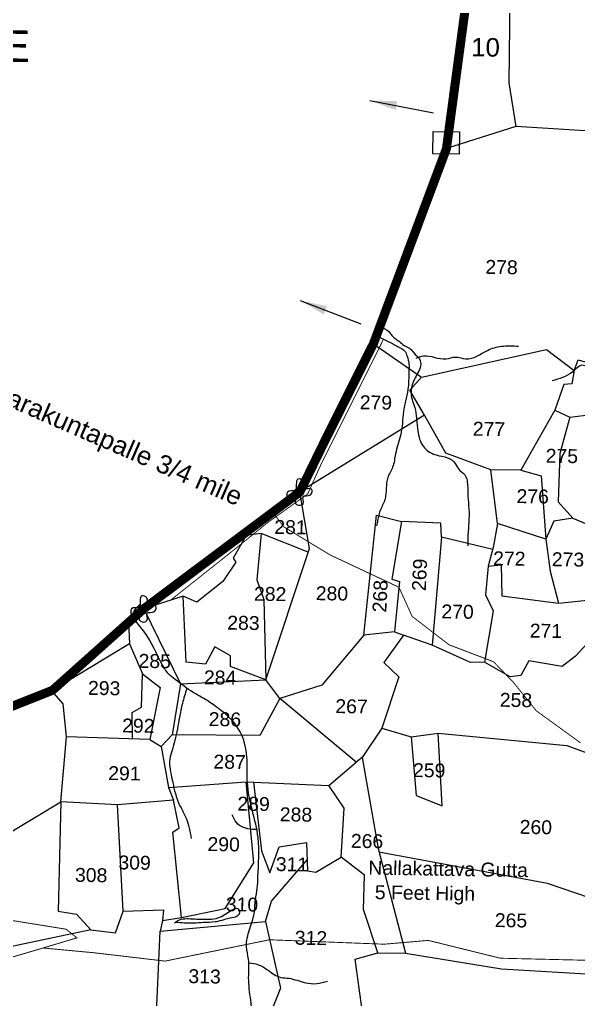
# Model space of a CAD drawing. Header units: feet. Extents: x 793020 to 798207, y 1563925 to 1571484.
# Drawn here: x 794110 to 794729, y 1568240 to 1569325 of the extents above; entities that cross this region are included whole.
import ezdxf
from ezdxf.enums import TextEntityAlignment as Align

# ---------------------------------------------------------------- set-up
doc = ezdxf.new("R2010")
doc.units = ezdxf.units.FT
doc.header["$LTSCALE"] = 15
doc.header["$MEASUREMENT"] = 0
doc.linetypes.add('HIDDEN2', pattern=[0.1875, 0.125, -0.0625])
for name, color, linetype in [('PLOT', 7, 'Continuous'), ('PLOT NO', 7, 'Continuous'), ('ROADS', 6, 'Continuous'), ('TANKS-STREAM', 4, 'Continuous'), ('TEXT', 1, 'Continuous'), ('VILLAGE STONES', 240, 'Continuous')]:
    doc.layers.add(name, color=color, linetype=linetype)
doc.layers.add('VILLAGE BOUNDRY', color=5, linetype='HIDDEN2', lineweight=100)
doc.styles.get("Standard").update_dxf_attribs({"font": 'arial.ttf'})
doc.linetypes.add('DOTS', pattern='A,1e-06,-3,["●",Standard,S=3,R=0,X=-1.25,Y=-1.25],-3', length=6.000001)
doc.dimstyles.get("Standard").update_dxf_attribs({"dimtxt": 0.18, "dimasz": 30, "dimexe": 0.18, "dimexo": 0.0625, "dimgap": 0.09, "dimtad": 0, "dimtih": 1, "dimtoh": 1, "dimdec": 4, "dimzin": 0, "dimdsep": 46, "dimtxsty": 'Standard', "dimcen": 0.09, "dimadec": 0, "dimazin": 0, "dimtfac": 1, "dimtdec": 4, "dimtofl": 0, "dimtmove": 0, "dimatfit": 3, "dimfxl": 1, "dimtolj": 1, "dimtzin": 0, "dimarcsym": 0})

msp = doc.modelspace()

# ---------------------------------------------------------------- linework, layer by layer
at = {"layer": 'PLOT', "lineweight": -2}
for points in [[(794611.8, 1569397.2), (794653.7, 1569412.5), (794825.7, 1569491.9), (794867.5, 1569510.4), (794909.9, 1569522), (794856.4, 1569280.5), (794842.9, 1569195), (794659.7, 1569206.4), (794582.9, 1569181.9)], [(794653.7, 1569412.5), (794651.8, 1569254.8), (794659.7, 1569206.4)], [(794502, 1568965.9), (794555.4, 1568929), (794693.7, 1568959.7), (794724.4, 1568936.5), (794728.9, 1568948.3), (794758.2, 1568939.7), (794762.2, 1568975.5), (794747.4, 1569034.9), (794777.6, 1569086.6), (794783.1, 1569130.8), (794776.4, 1569154.7), (794764.5, 1569159), (794778.8, 1569178), (794787.6, 1569178.8), (794791.5, 1569198.2)], [(794724.4, 1568936.5), (794721.8, 1568921.6), (794712.9, 1568921), (794702.9, 1568892.6), (794665.1, 1568826), (794632, 1568826.5), (794582.3, 1568844.8), (794558.5, 1568886.8), (794542.2, 1568914.7), (794555.4, 1568929)], [(794558.5, 1568886.8), (794420.6, 1568802)], [(794702.9, 1568892.6), (794719.6, 1568884.9), (794743.4, 1568887.6)], [(794719.6, 1568884.9), (794708.6, 1568844.7), (794706.5, 1568791.2), (794722.8, 1568773.1), (794752.7, 1568760.3)], [(794722.8, 1568773.1), (794701.9, 1568769.8), (794692.8, 1568749.8), (794639.5, 1568767.2), (794632, 1568826.5)], [(794665.1, 1568826), (794687.6, 1568819.8), (794692.8, 1568749.8), (794697.6, 1568714.2), (794707.1, 1568678.9), (794746.2, 1568683.1)], [(794746.9, 1568643.1), (794725.9, 1568620.1), (794711.2, 1568608.7), (794674.2, 1568614.9), (794665.2, 1568598.9), (794653.4, 1568597.5), (794624.9, 1568613.5), (794609.7, 1568613.3), (794567, 1568632.6), (794535.3, 1568643.4), (794513.4, 1568613.4), (794530.1, 1568597.4), (794511.4, 1568540.6), (794489.5, 1568508), (794483.1, 1568502.8), (794398.3, 1568573.5), (794382.9, 1568594), (794431.1, 1568739.5), (794420.6, 1568802)], [(794525.4, 1568647.2), (794491.4, 1568643.6), (794505.6, 1568776.3), (794533, 1568769.3)], [(794577.4, 1568752), (794576.6, 1568767.5), (794533, 1568769.3), (794522.5, 1568705.3), (794531, 1568703), (794525.4, 1568647.2), (794535.3, 1568643.4)], [(794639.5, 1568767.2), (794634.7, 1568740.5), (794629.1, 1568719.9), (794643.6, 1568721.5), (794644.4, 1568687), (794707.1, 1568678.9)], [(794361, 1568753.9), (794346.6, 1568728.7), (794349.8, 1568724.3), (794335.2, 1568702.8), (794306.4, 1568680.1), (794291.5, 1568686.6), (794247.9, 1568672.8), (794288.4, 1568589.5), (794279.3, 1568533.1), (794267, 1568520.3)], [(794429.7, 1568735.2), (794377.7, 1568756.1), (794355.3, 1568753.1)], [(794377.7, 1568756.1), (794372.9, 1568704.8), (794380.6, 1568682.8), (794382.9, 1568594)], [(794634.1, 1568738.4), (794577.4, 1568752), (794567, 1568632.6)], [(794629.1, 1568719.9), (794626.3, 1568688), (794634.8, 1568670.3), (794624.9, 1568613.5)], [(794382.9, 1568594), (794343.7, 1568608.9), (794343.9, 1568620.6), (794326.3, 1568630.7), (794316.1, 1568611.5), (794294.6, 1568613.5), (794291.5, 1568686.6)], [(794231, 1568657.8), (794232.1, 1568633.9), (794145.8, 1568581.7)], [(794491.4, 1568643.6), (794444.8, 1568588.3), (794398.3, 1568573.5)], [(794232.1, 1568633.9), (794246.2, 1568600.6), (794265.9, 1568585.7), (794254.5, 1568528.2), (794162.3, 1568530.9)], [(794235.1, 1568528.8), (794234.8, 1568558), (794245.1, 1568563.7), (794246.2, 1568600.6)], [(794288.4, 1568589.5), (794382.9, 1568594)], [(793697.1, 1568339.4), (793778.8, 1568330.2), (793779.6, 1568317.5), (793798.7, 1568319.5), (793802.2, 1568308.8), (793839.4, 1568305), (793842, 1568284), (793867.1, 1568283.3), (793864.6, 1568342.1), (793963.5, 1568353.9), (793981.1, 1568353.8), (794156, 1568459), (794162.3, 1568530.9), (794158.5, 1568567.4), (794145.8, 1568581.7)], [(794398.3, 1568573.5), (794376.4, 1568532.6), (794279.3, 1568533.1)], [(794511.4, 1568540.6), (794544, 1568530.8), (794573.6, 1568535.1), (794716.3, 1568521.4), (794754.7, 1568507.5), (794791.3, 1568474.6), (794878, 1568371)], [(794254.5, 1568528.2), (794267, 1568520.3), (794275, 1568474.8), (794280.7, 1568460.9), (794218.6, 1568455.6), (794156, 1568459)], [(794544, 1568530.8), (794549.2, 1568466.1), (794578.2, 1568454.7), (794573.6, 1568535.1)], [(794525.4, 1568015.8), (794498.3, 1568180.1), (794489.8, 1568226), (794482, 1568285), (794506.9, 1568292), (794491.1, 1568339.8), (794492.1, 1568377.9), (794466.3, 1568397.8), (794469.6, 1568452.2), (794452.6, 1568477.1), (794483.1, 1568502.8)], [(794489.5, 1568508), (794507.2, 1568407.4), (794537.7, 1568291.6)], [(794275, 1568474.8), (794361.1, 1568481), (794452.6, 1568477.1)], [(794289.6, 1568331), (794338, 1568341.1), (794369.7, 1568391.6), (794361.1, 1568481)], [(794369.3, 1568480.7), (794378.2, 1568404.9), (794387.2, 1568380.5), (794397.5, 1568409.4), (794427.8, 1568413.9), (794429.1, 1568382.6), (794438.4, 1568381.1), (794466.3, 1568397.8)], [(794224.9, 1568338.1), (794269.4, 1568339.6), (794268.5, 1568327.8), (794289.6, 1568331), (794280, 1568425.3), (794287.1, 1568430.3), (794280.7, 1568460.9)], [(794156, 1568459), (794152.9, 1568338), (794173.4, 1568334.7), (794189.2, 1568317.5), (793994.6, 1568276.3)], [(794189.2, 1568317.5), (794216.3, 1568314.1), (794224.9, 1568338.1), (794218.6, 1568455.6)], [(794268.5, 1568327.8), (794265.9, 1568316), (794382.5, 1568326.7), (794389.2, 1568349.2), (794428.6, 1568394.9)], [(794821.5, 1568325.4), (794694.9, 1568368.7), (794508.2, 1568403.3)], [(794382.5, 1568326.7), (794399.1, 1568252.9), (794389.5, 1568229), (794489.8, 1568226)], [(794389.5, 1568229), (794315.6, 1568195.8), (794281.9, 1568208.6), (794260.3, 1568192.9), (794265.9, 1568316)], [(794506.9, 1568292), (794537.7, 1568291.6), (794643.9, 1568274.2), (794793.6, 1568265.5)]]:
    msp.add_lwpolyline(points, dxfattribs=at)
at = {"layer": 'ROADS', "linetype": 'HIDDEN2', "lineweight": -2, "ltscale": 10, "const_width": 1}
msp.add_lwpolyline([(794277.3, 1568682.1), (794338.6, 1568730.7), (794385.9, 1568768.8), (794429.2, 1568799.7), (794443.5, 1568831.4), (794504.1, 1568952.8), (794513.2, 1568971.1)], dxfattribs=at)
at = {"layer": 'ROADS', "linetype": 'DOTS', "lineweight": -2, "ltscale": 0.15, "const_width": 1}
for points in [[(794731.4, 1568524.3), (794682.4, 1568559.8), (794656.8, 1568591.5), (794635, 1568614.1), (794585.8, 1568632.8), (794544.9, 1568664.3), (794530.3, 1568696.5), (794454.2, 1568732.2), (794402.7, 1568763.4), (794390.6, 1568779.5)], [(794026.3, 1568339.9), (794161.7, 1568318.1), (794173.7, 1568308.5), (794136.2, 1568297.3), (794072.6, 1568278.5), (794040.4, 1568253.4), (793994.7, 1568234.4), (793971.8, 1568224.9), (793922.1, 1568193.2), (793889.4, 1568172.3), (793858.3, 1568165.8), (793803.3, 1568162.1), (793754.7, 1568158.8), (793707.9, 1568155.6), (793674.3, 1568153.4), (793644.5, 1568154.1)], [(794136.2, 1568297.3), (794192.9, 1568292), (794271.3, 1568282.8), (794371.2, 1568303.2), (794387, 1568306.4), (794514.1, 1568301.5), (794562.7, 1568305.7), (794642.5, 1568286), (794705, 1568284.5), (794793.1, 1568282.4)]]:
    msp.add_lwpolyline(points, dxfattribs=at)
at = {"layer": 'TANKS-STREAM', "lineweight": -2}
for points in [[(794513.1, 1568983.4, -2.1), (794515.2, 1568982.2, -2.1), (794519.6, 1568978.9, -2.1), (794522.5, 1568975.1, -2.1), (794527.1, 1568971.1, -2.1), (794530.8, 1568968.3, -2.1), (794536.1, 1568964.2, -2.1), (794541.9, 1568961.1, -2.1), (794545.3, 1568957.6, -2.1), (794551.5, 1568951, -2.1), (794553.1, 1568949.1, -2.1), (794554.1, 1568941.2, -2.1), (794547.4, 1568926.6, -2.1), (794543.9, 1568914.1, -2.1), (794544.3, 1568906.5, -2.1), (794546.9, 1568898.5, -2.1), (794549.5, 1568886.7, -2.1), (794550.9, 1568872.3, -2.1), (794556.2, 1568853.8, -2.1), (794568.6, 1568843.9, -2.1), (794591.1, 1568835.4, -2.1), (794596.1, 1568827.7, -2.1), (794603.2, 1568820.8, -2.1), (794606.4, 1568807.3, -2.1), (794606.9, 1568793.8, -2.1), (794607.9, 1568779.2, -2.1), (794606.5, 1568750.9, -2.1), (794606.4, 1568742.5, -2.1)], [(794509.2, 1568973.1, -2.1), (794527.6, 1568963.6, -2.1), (794531.7, 1568961.3, -2.1), (794536.5, 1568958.2, -2.1), (794539.3, 1568952.2, -2.1), (794541.4, 1568943.3, -2.1), (794541.3, 1568935.1, -2.1), (794540.2, 1568915.4, -2.1), (794537.4, 1568902.5, -2.1), (794535.4, 1568891, -2.1), (794534.1, 1568878, -2.1), (794532, 1568864.3, -2.1), (794526.5, 1568844.1, -2.1), (794523.3, 1568829.3, -2.1), (794517.9, 1568817.9, -2.1), (794514.9, 1568794.1, -2.1), (794509.9, 1568782.3, -2.1), (794506.7, 1568770.5, -2.1), (794505.5, 1568764.6, -2.1)], [(794549.4, 1568950.2, -2.1), (794557.6, 1568952.6, -2.1), (794582.5, 1568949.3, -2.1), (794592.9, 1568951.3, -2.1), (794604.4, 1568949.3, -2.1), (794628.4, 1568958.6, -2.1), (794643.7, 1568963.2, -2.1), (794662.7, 1568963.3, -2.1)], [(794890.1, 1568892.7, -2.1), (794871.7, 1568897.3, -2.1), (794840.3, 1568906.3, -2.1), (794826.9, 1568913.2, -2.1), (794798, 1568916.8, -2.1), (794772.1, 1568920.6, -2.1), (794762.2, 1568931.1, -2.1), (794748.5, 1568934.1, -2.1), (794732.9, 1568942.2, -2.1), (794722.3, 1568934.7, -2.1), (794700.1, 1568925.1, -2.1)], [(794313.5, 1567984.5, -2.1), (794311.8, 1567991.2, -2.1), (794299.4, 1568010.1, -2.1), (794293.6, 1568024.7, -2.1), (794287.3, 1568047.8, -2.1), (794283.8, 1568061.1, -2.1), (794296.2, 1568075.8, -2.1), (794295.8, 1568088.5, -2.1), (794305.8, 1568107, -2.1), (794310.8, 1568120.3, -2.1), (794319.5, 1568133.4, -2.1), (794336.2, 1568157.4, -2.1), (794349.9, 1568177.7, -2.1), (794356.7, 1568192.7, -2.1), (794362.3, 1568201.7, -2.1), (794366.5, 1568236.5, -2.1), (794363.9, 1568261.3, -2.1), (794363.7, 1568284.9, -2.1), (794361.5, 1568298.9, -2.1), (794364.8, 1568317.6, -2.1), (794369.9, 1568335.6, -2.1), (794371.4, 1568350.7, -2.1), (794373.4, 1568363.4, -2.1), (794374.2, 1568376.1, -2.1), (794374.3, 1568419.4, -2.1), (794368.1, 1568449.1, -2.1), (794362.5, 1568480.6, -2.1), (794362.3, 1568501.8, -2.1), (794360.7, 1568517.6, -2.1), (794357.3, 1568530.3, -2.1), (794341.9, 1568552.9, -2.1), (794326.3, 1568565.3, -2.1), (794314.4, 1568573.3, -2.1), (794302.4, 1568580.2, -2.1), (794282.6, 1568594.4, -2.1), (794275.4, 1568600.5, -2.1), (794268.3, 1568610.3, -2.1), (794247.7, 1568647.9, -2.1), (794236.5, 1568668.7, -2.1), (794244.5, 1568678.2, -2.1)], [(794295.3, 1568584.5, -2.1), (794290.5, 1568567.9, -2.1), (794287.2, 1568552.7, -2.1), (794282.2, 1568526.9, -2.1), (794279, 1568516.3, -2.1), (794276.6, 1568506.5, -2.1), (794279.2, 1568483.6, -2.1), (794285.7, 1568459.2, -2.1), (794294.6, 1568440.8, -2.1), (794300.3, 1568418.6, -2.1)], [(794373.6, 1568428.3, -2.1), (794368, 1568428.4, -2.1), (794350.3, 1568436.1, -2.1), (794345.7, 1568444.6, -2.1)], [(794281.6, 1568325, -2.1), (794287.3, 1568328.5, -2.1), (794303.8, 1568329.4, -2.1), (794312.7, 1568329.3, -2.1), (794333.7, 1568332.2, -2.1), (794353.3, 1568339.5, -2.1), (794353.5, 1568335.1, -2.1), (794349.9, 1568331.9, -2.1), (794340.5, 1568329.7, -2.1), (794332.1, 1568327.2, -2.1), (794326.8, 1568326.1, -2.1), (794313.8, 1568325.4, -2.1), (794302.9, 1568324.7, -2.1), (794282.8, 1568325.6, -2.1)], [(794364.5, 1568280.7, -2.1), (794374.2, 1568279, -2.1), (794385.3, 1568272.7, -2.1), (794399.4, 1568264.8, -2.1), (794408.2, 1568263.8, -2.1), (794426.7, 1568258.8, -2.1), (794439.4, 1568258, -2.1), (794451.3, 1568260.7, -2.1)]]:
    msp.add_spline(points, degree=3, dxfattribs=at)
at = {"layer": 'VILLAGE BOUNDRY', "lineweight": -2, "ltscale": 10, "const_width": 10}
msp.add_lwpolyline([(794611.8, 1569397.2), (794582.9, 1569181.9), (794502, 1568965.9), (794449.2, 1568860.5), (794420.6, 1568802), (794247.9, 1568672.8), (794146.7, 1568582.5), (794030.2, 1568536.2)], dxfattribs=at)
at = {"layer": 'VILLAGE STONES', "lineweight": -2, "elevation": -2.1}
msp.add_lwpolyline([(794597.1, 1569175.8), (794567.9, 1569176.2), (794568.3, 1569200.9), (794597.5, 1569200.4)], close=True, dxfattribs=at)
at = {"layer": 'VILLAGE STONES', "lineweight": -2}
for points in [[(794415.4, 1568794.8, -2.1), (794407, 1568795.4, -2.1), (794406.9, 1568801.8, -2.1), (794415.2, 1568804, -2.1), (794418.4, 1568816.1, -2.1), (794424, 1568813.9, -2.1), (794424.2, 1568805, -2.1), (794433.5, 1568805, -2.1), (794432.3, 1568798.9, -2.1), (794424.1, 1568796.9, -2.1), (794424.1, 1568788.8, -2.1), (794416.9, 1568788.1, -2.1), (794415.4, 1568794.8, -2.1)], [(794242.6, 1568665.6, -2.1), (794234.3, 1568666.2, -2.1), (794234.2, 1568672.6, -2.1), (794242.4, 1568674.8, -2.1), (794245.6, 1568686.9, -2.1), (794251.2, 1568684.8, -2.1), (794251.5, 1568675.8, -2.1), (794260.8, 1568675.8, -2.1), (794259.5, 1568669.7, -2.1), (794251.3, 1568667.7, -2.1), (794251.3, 1568659.6, -2.1), (794244.1, 1568658.9, -2.1), (794242.6, 1568665.6, -2.1)]]:
    msp.add_spline(points, degree=3, dxfattribs=at)

# ---------------------------------------------------------------- texts
at = {"layer": 'PLOT NO', "lineweight": -2}
for s, height, rotation, p in [('10', 20.51, 359.0965, (794626.2, 1569294.1, -2.1)), ('278', 15.38, 359.0965, (794643.9, 1569050.8, -2.1)), ('279', 15.38, 359.0965, (794504.8, 1568901, -2.1)), ('277', 15.38, 359.0965, (794630, 1568871.7, -2.1)), ('275', 15.38, 359.0965, (794710.7, 1568841.8, -2.1)), ('276', 15.38, 359.0965, (794678.4, 1568797.1, -2.1)), ('281', 15.38, 359.0965, (794410.2, 1568763, -2.1)), ('272', 15.38, 359.0965, (794652.5, 1568728.3, -2.1)), ('273', 15.38, 359.0965, (794717.5, 1568727.3, -2.1)), ('269', 15.38, 87.3946, (794553.1, 1568710.3, -2.1)), ('280', 15.38, 359.0965, (794456.1, 1568689.7, -2.1)), ('268', 15.38, 87.3946, (794509.4, 1568686.6, -2.1)), ('282', 15.38, 359.0965, (794387.7, 1568689.1, -2.1)), ('270', 15.38, 359.0965, (794595.2, 1568669.5, -2.1)), ('283', 15.38, 359.0965, (794358.1, 1568657.1, -2.1)), ('271', 15.38, 359.0965, (794693.1, 1568648.3, -2.1)), ('285', 15.38, 359.0965, (794259.9, 1568614.8, -2.1)), ('284', 15.38, 359.0965, (794332.3, 1568596.6, -2.1)), ('293', 15.38, 359.0965, (794203.9, 1568584.9, -2.1)), ('258', 15.38, 359.0965, (794659.9, 1568571.7, -2.1)), ('267', 15.38, 359.0965, (794477.8, 1568564.7, -2.1)), ('286', 15.38, 359.0965, (794337.6, 1568550.4, -2.1)), ('292', 15.38, 359.0965, (794241.7, 1568543.3, -2.1)), ('287', 15.38, 359.0965, (794342.8, 1568503.3, -2.1)), ('291', 15.38, 359.0965, (794226.3, 1568490.6, -2.1)), ('259', 15.38, 359.0965, (794563.8, 1568493.9, -2.1)), ('289', 15.38, 359.0965, (794369.4, 1568456.8, -2.1)), ('288', 15.38, 359.0965, (794416.3, 1568445, -2.1)), ('260', 15.38, 359.0965, (794681.9, 1568431.1, -2.1)), ('290', 15.38, 359.0965, (794336.2, 1568412.1, -2.1)), ('266', 15.38, 359.0965, (794495, 1568415.6, -2.1)), ('309', 15.38, 359.0965, (794237.6, 1568391.8, -2.1)), ('311', 15.38, 359.0965, (794411.9, 1568389.9, -2.1)), ('308', 15.38, 359.0965, (794189.5, 1568378, -2.1)), ('310', 15.38, 359.0965, (794356.5, 1568345.5, -2.1)), ('265', 15.38, 359.0965, (794654.4, 1568327.9, -2.1)), ('312', 15.38, 359.0965, (794432.9, 1568308.4, -2.1)), ('313', 15.38, 359.0965, (794315.1, 1568265.9, -2.1))]:
    msp.add_text(s, height=height, rotation=rotation, dxfattribs=at).set_placement(p, align=Align.MIDDLE_CENTER)
for s, height, rotation, p in [('Marakuntapalle 3/4 mile', 20.509, 336.4353, (794072.4, 1568907.7, -2.1)), ('Nallakattava Gutta', 15.381, 359.0965, (794496.3, 1568378.5, -2.1)), ('5 Feet High', 15.381, 359.0965, (794503.5, 1568351.4, -2.1))]:
    msp.add_text(s, height=height, rotation=rotation, dxfattribs=at).set_placement(p)
at = {"layer": 'TEXT', "lineweight": -2}
msp.add_text('MARAKUNTAPALLE', height=35, rotation=359.0965, dxfattribs=at).set_placement((793662.5, 1569284.8, -2.1))

# ---------------------------------------------------------------- leaders
at = {"layer": 'PLOT NO', "color": 5, "lineweight": -2}
for points in [[(794498, 1569235.2, -2.1), (794568.5, 1569221.6, -2.1)], [(794420.9, 1569013.7, -2.1), (794488, 1568988.1, -2.1)]]:
    msp.add_leader(points, dimstyle='Standard', override={"dimgap": 0.09, "dimtad": 0}, dxfattribs=at)

doc.saveas('drawing.dxf')
